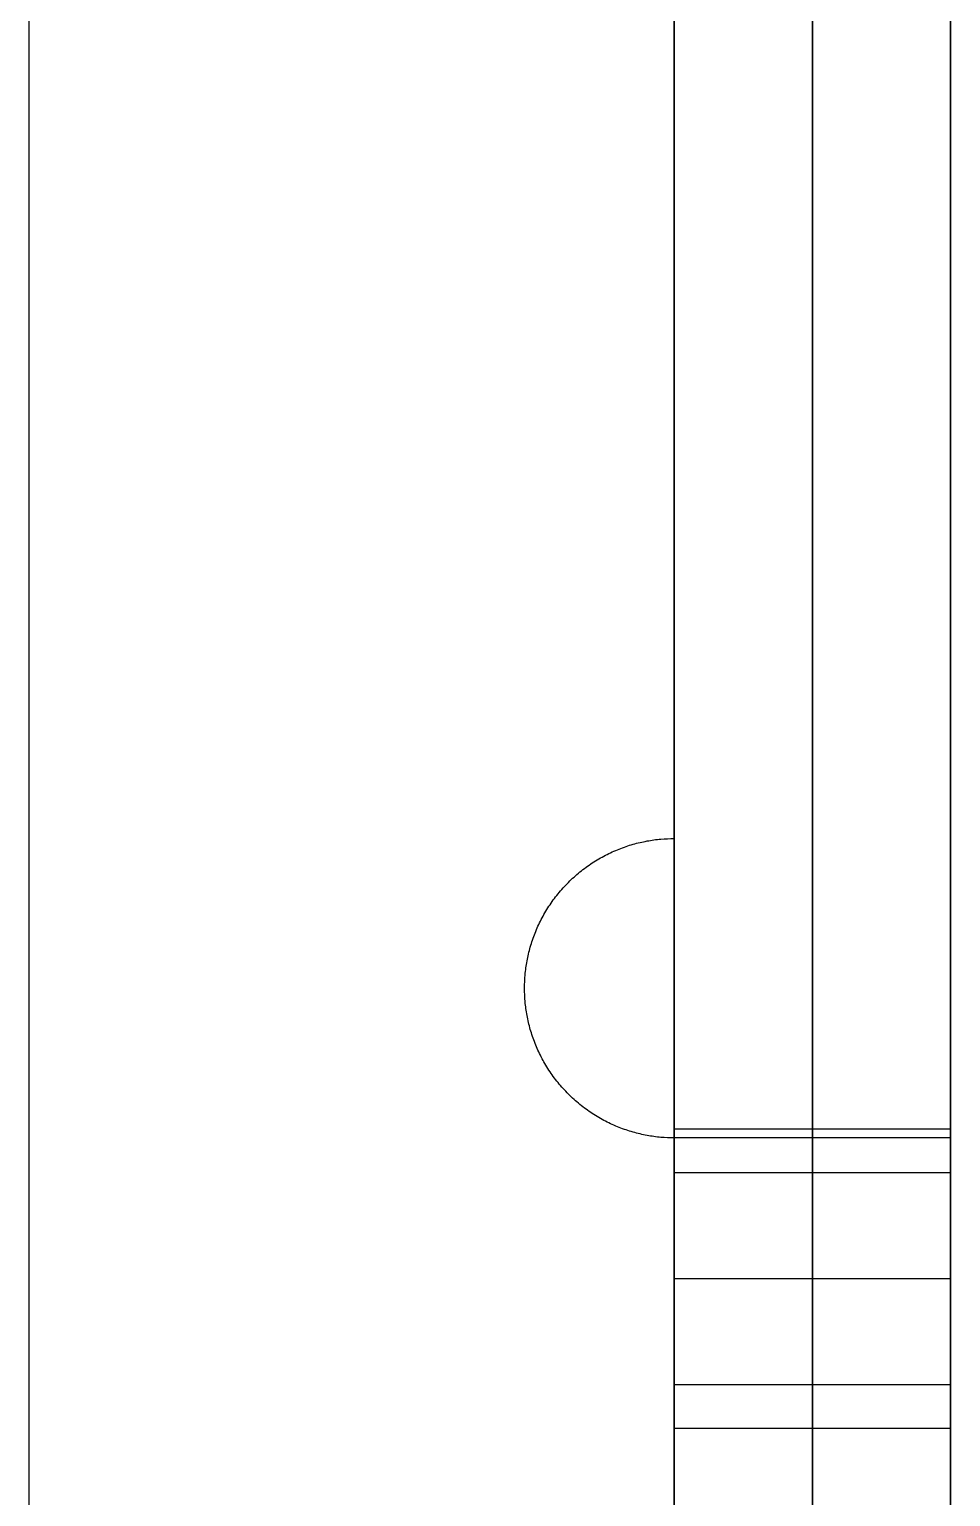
# Model space of a CAD drawing. Header units: millimetres. Extents: x -3003 to 2440, y -88 to 1748.
# Drawn here: x -2572.55 to -2552.55, y 957.16 to 989.01 of the extents above; entities that cross this region are included whole.
import ezdxf

# ---------------------------------------------------------------- set-up
doc = ezdxf.new("R2010")
doc.units = ezdxf.units.MM
doc.header["$MEASUREMENT"] = 0
doc.layers.add('ASSEMBLY', color=7, linetype='Continuous', true_color=0x000000)

msp = doc.modelspace()

# ---------------------------------------------------------------- linework, layer by layer
at = {"layer": 'ASSEMBLY'}
for p, q in [((-2558.55, 1014.865, 321), (-2558.55, 636.865, 321)), ((-2552.55, 1014.865, 321), (-2552.55, 636.865, 321))]:
    msp.add_line(p, q, dxfattribs=at)
for points in [[(-2558.55, 1020.865, 636), (-2558.55, 825.865, 636), (-2558.55, 630.865, 636)], [(-2558.55, 965.151, 6), (-2558.55, 992.293, 6), (-2558.55, 1020.865, 6)], [(-2555.55, 1020.865, 636), (-2555.55, 825.865, 636), (-2555.55, 630.865, 636)], [(-2555.55, 965.151, 6), (-2555.55, 992.293, 6), (-2555.55, 1020.865, 6)], [(-2552.55, 1020.865, 636), (-2552.55, 825.865, 636), (-2552.55, 630.865, 636)], [(-2552.55, 965.151, 6), (-2552.55, 992.293, 6), (-2552.55, 1020.865, 6)], [(-2558.55, 971.451, 6), (-2558.55, 994.072, 6), (-2558.55, 1014.865, 6)], [(-2558.55, 971.451, 12), (-2558.55, 994.072, 12), (-2558.55, 1014.865, 12)], [(-2558.55, 971.451, 9), (-2558.55, 994.072, 9), (-2558.55, 1014.865, 9)], [(-2572.55, 920.865), (-2572.55, 955.865), (-2572.55, 990.865)], [(-2572.55, 920.865, 6), (-2572.55, 955.865, 6), (-2572.55, 990.865, 6)], [(-2572.55, 920.865, 3), (-2572.55, 955.865, 3), (-2572.55, 990.865, 3)], [(-2558.55, 971.451, 6), (-2558.55, 971.451, 9), (-2558.55, 971.451, 12)], [(-2561.8, 968.201, 6), (-2561.8, 968.201, 9), (-2561.8, 968.201, 12)], [(-2558.55, 965.151, 12), (-2555.55, 965.151, 12), (-2552.55, 965.151, 12)], [(-2558.55, 965.151, 12), (-2558.55, 965.151, 9), (-2558.55, 965.151, 6)], [(-2558.55, 965.151, 6), (-2555.55, 965.151, 6), (-2552.55, 965.151, 6)], [(-2558.55, 965.151, 9), (-2555.55, 965.151, 9), (-2552.55, 965.151, 9)], [(-2555.55, 965.151, 12), (-2555.55, 965.151, 9), (-2555.55, 965.151, 6)], [(-2552.55, 965.151, 12), (-2552.55, 965.151, 9), (-2552.55, 965.151, 6)], [(-2552.55, 964.951, 6), (-2555.55, 964.951, 6), (-2558.55, 964.951, 6)], [(-2558.55, 964.951, 6), (-2558.55, 964.951, 9), (-2558.55, 964.951, 12)], [(-2552.55, 964.951, 12), (-2555.55, 964.951, 12), (-2558.55, 964.951, 12)], [(-2552.55, 964.951, 9), (-2555.55, 964.951, 9), (-2558.55, 964.951, 9)], [(-2555.55, 964.951, 6), (-2555.55, 964.951, 9), (-2555.55, 964.951, 12)], [(-2552.55, 909.636, 6), (-2552.55, 937.808, 6), (-2552.55, 964.951, 6)], [(-2552.55, 964.951, 6), (-2552.55, 964.951, 9), (-2552.55, 964.951, 12)], [(-2552.55, 909.636, 12), (-2552.55, 937.808, 12), (-2552.55, 964.951, 12)], [(-2552.55, 909.636, 9), (-2552.55, 937.808, 9), (-2552.55, 964.951, 9)], [(-2558.55, 964.199, 14.298), (-2555.55, 964.199, 14.298), (-2552.55, 964.199, 14.298)], [(-2558.55, 961.901, 15.25), (-2555.55, 961.901, 15.25), (-2552.55, 961.901, 15.25)], [(-2558.55, 959.602, 14.298), (-2555.55, 959.602, 14.298), (-2552.55, 959.602, 14.298)], [(-2558.55, 915.936, 12), (-2558.55, 936.579, 12), (-2558.55, 958.651, 12)], [(-2558.55, 958.651, 12), (-2555.55, 958.651, 12), (-2552.55, 958.651, 12)], [(-2555.55, 915.936, 12), (-2555.55, 936.579, 12), (-2555.55, 958.651, 12)], [(-2552.55, 915.936, 12), (-2552.55, 936.579, 12), (-2552.55, 958.651, 12)]]:
    msp.add_open_spline(points, degree=2, dxfattribs=at)
for points, weights, knots in [([(-2558.55, 964.951, 6), (-2561.8, 964.951, 6), (-2561.8, 968.201, 6), (-2561.8, 971.451, 6), (-2558.55, 971.451, 6)], [1, 0.707106781187, 1, 0.707106781187, 1], [-263.405533, -263.405533, -263.405533, -258.300445, -258.300445, -253.195357, -253.195357, -253.195357]), ([(-2558.55, 964.951, 12), (-2561.8, 964.951, 12), (-2561.8, 968.201, 12), (-2561.8, 971.451, 12), (-2558.55, 971.451, 12)], [1, 0.707106781187, 1, 0.707106781187, 1], [-263.405533, -263.405533, -263.405533, -258.300445, -258.300445, -253.195357, -253.195357, -253.195357]), ([(-2558.55, 964.951, 9), (-2561.8, 964.951, 9), (-2561.8, 968.201, 9), (-2561.8, 971.451, 9), (-2558.55, 971.451, 9)], [1, 0.707106781187, 1, 0.707106781187, 1], [-263.405533, -263.405533, -263.405533, -258.300445, -258.300445, -253.195357, -253.195357, -253.195357]), ([(-2558.55, 958.651, 12), (-2558.55, 958.651, 13.346), (-2558.55, 959.602, 14.298), (-2558.55, 960.554, 15.25), (-2558.55, 961.901, 15.25), (-2558.55, 963.247, 15.25), (-2558.55, 964.199, 14.298), (-2558.55, 965.151, 13.346), (-2558.55, 965.151, 12)], [1, 0.923879515595, 1, 0.923879515595, 1, 0.923879515595, 1, 0.923879515595, 1], [-219.467075, -219.467075, -219.467075, -216.914531, -216.914531, -214.361987, -214.361987, -211.809443, -211.809443, -209.256898, -209.256898, -209.256898]), ([(-2555.55, 958.651, 12), (-2555.55, 958.651, 13.346), (-2555.55, 959.602, 14.298), (-2555.55, 960.554, 15.25), (-2555.55, 961.901, 15.25), (-2555.55, 963.247, 15.25), (-2555.55, 964.199, 14.298), (-2555.55, 965.151, 13.346), (-2555.55, 965.151, 12)], [1, 0.923879515595, 1, 0.923879515595, 1, 0.923879515595, 1, 0.923879515595, 1], [-219.467075, -219.467075, -219.467075, -216.914531, -216.914531, -214.361987, -214.361987, -211.809443, -211.809443, -209.256898, -209.256898, -209.256898]), ([(-2552.55, 958.651, 12), (-2552.55, 958.651, 13.346), (-2552.55, 959.602, 14.298), (-2552.55, 960.554, 15.25), (-2552.55, 961.901, 15.25), (-2552.55, 963.247, 15.25), (-2552.55, 964.199, 14.298), (-2552.55, 965.151, 13.346), (-2552.55, 965.151, 12)], [1, 0.923879515595, 1, 0.923879515595, 1, 0.923879515595, 1, 0.923879515595, 1], [-219.467075, -219.467075, -219.467075, -216.914531, -216.914531, -214.361987, -214.361987, -211.809443, -211.809443, -209.256898, -209.256898, -209.256898])]:
    msp.add_rational_spline(points, weights, degree=2, knots=knots, dxfattribs=at)

doc.saveas('drawing.dxf')
